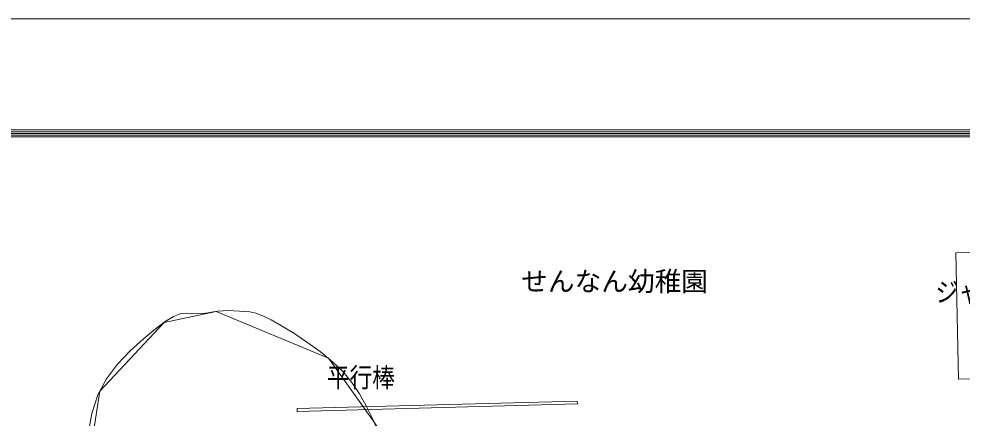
# Model space of a CAD drawing. Units: millimetres, scale not verified. Extents: x -42050 to 42050, y -29700 to 29700.
# Drawn here: x -14708 to -1134, y 23951 to 29700 of the extents above; entities that cross this region are included whole.
import ezdxf
from ezdxf.enums import TextEntityAlignment as Align

# ---------------------------------------------------------------- set-up
doc = ezdxf.new("R2010")
doc.units = ezdxf.units.MM
doc.header["$LTSCALE"] = 100
doc.linetypes.add('DASHED3', pattern=[4, 3, -1])
for name, color, linetype, lineweight in [('0-1_1-A_HATTI', 6, 'Continuous', 18), ('0-5_1-F_MOJI', 4, 'Continuous', 18), ('0-B_1-L_ZATU', 6, 'Continuous', 18), ('2-E_HOJO', 9, 'Continuous', 18)]:
    doc.layers.add(name, color=color, linetype=linetype, lineweight=lineweight)
doc.styles.add('ＭＳ ゴシック', font='')
doc.styles.get('ＭＳ ゴシック').set_extended_font_data('MS Gothic')

msp = doc.modelspace()

# ---------------------------------------------------------------- linework, layer by layer
at = {"layer": '0-1_1-A_HATTI'}
for p, q in [((574.2, 26368.3), (-1225.3, 26328.8)), ((-1185.6, 24514.3), (-1225.3, 26328.8)), ((614, 24553.8), (-1185.6, 24514.3)), ((-6671.6, 24197.3), (-10704.6, 24088.1)), ((-6671.6, 24197.3), (-6670.5, 24157.3)), ((-10703.5, 24048.1), (-10704.6, 24088.1)), ((-6670.5, 24157.3), (-10703.5, 24048.1))]:
    msp.add_line(p, q, dxfattribs=at)
at = {"layer": '0-5_1-F_MOJI'}
for p, q in [((-39125, 28100), (39125, 28100)), ((-39100, 28075), (39100, 28075)), ((-39075, 28050), (39075, 28050)), ((39050, 28025), (-39075, 28025)), ((-39025, 28000), (39025, 28000))]:
    msp.add_line(p, q, dxfattribs=at)
at = {"layer": '0-B_1-L_ZATU', "color": 3}
msp.add_lwpolyline([(-7712.2, 21196.3), (-7372.4, 22114.5), (-7487.8, 22936.4), (-7632.7, 23267.5), (-8156.5, 23785.6), (-8594.2, 23770.8), (-9055, 23660.4), (-9318.6, 23470.7), (-9603.7, 23908.7), (-10254.5, 24812.5), (-11869.2, 25486.2), (-12617.6, 25329), (-13542.9, 24338.7), (-13791.2, 22729.6), (-13512.4, 21164.6), (-12183.1, 20382.9), (-11007.6, 20390.9), (-9968.1, 20813.9), (-9541.4, 21065.4), (-9272.7, 21151.4), (-8998.8, 20941.4), (-8586.4, 20800.5), (-8091.7, 20906.3)], close=True, dxfattribs=at)
at = {"layer": '0-B_1-L_ZATU', "color": 3, "linetype": 'DASHED3'}
for points in [[(-9545.6, 23783), (-9625.2, 23955), (-9711.8, 24128.7), (-9808.2, 24299.8), (-9917.6, 24464), (-10042.8, 24617), (-10194.4, 24763.6), (-10372.3, 24908.4), (-10563, 25046.4), (-10753.1, 25172.2), (-10929.4, 25280.7), (-11078.4, 25366.9), (-11197.5, 25426.2), (-11296.8, 25461.9), (-11382.3, 25480.5), (-11459.5, 25488), (-11534.6, 25490.8), (-11613.1, 25495.3), (-11692.2, 25499.2), (-11766.7, 25497.2), (-11838.8, 25490.4), (-11910.9, 25480.3), (-11985.4, 25468.2), (-12064.6, 25455.4), (-12144, 25451.6), (-12220.9, 25458), (-12300.1, 25462.4), (-12386.5, 25452.6), (-12485, 25416.6), (-12600.4, 25342.4), (-12745.6, 25229.8), (-12919.1, 25088.4), (-13104.8, 24920.9)], [(-13104.8, 24920.9), (-13286.2, 24729.8), (-13447, 24517.5), (-13570.8, 24286.7), (-13656, 24019.5), (-13715.4, 23710.1)]]:
    msp.add_lwpolyline(points, dxfattribs=at)
at = {"layer": '2-E_HOJO'}
msp.add_lwpolyline([(-42050, -29700), (42050, -29700), (42050, 29700), (-42050, 29700)], close=True, dxfattribs=at)

# ---------------------------------------------------------------- texts
at = {"layer": '0-1_1-A_HATTI', "style": 'ＭＳ ゴシック', "width": 0.85}
for s, p in [('ジャングルジム', (-1517.8, 25540.7)), ('平行棒', (-10276.1, 24310.9))]:
    msp.add_text(s, height=281.5, dxfattribs=at).set_placement(p, align=Align.BOTTOM_LEFT)
at = {"layer": '0-5_1-F_MOJI', "style": 'ＭＳ ゴシック'}
msp.add_text('せんなん幼稚園', height=281.5, dxfattribs=at).set_placement((-7479, 25695.7), align=Align.BOTTOM_LEFT)

doc.saveas('drawing.dxf')
